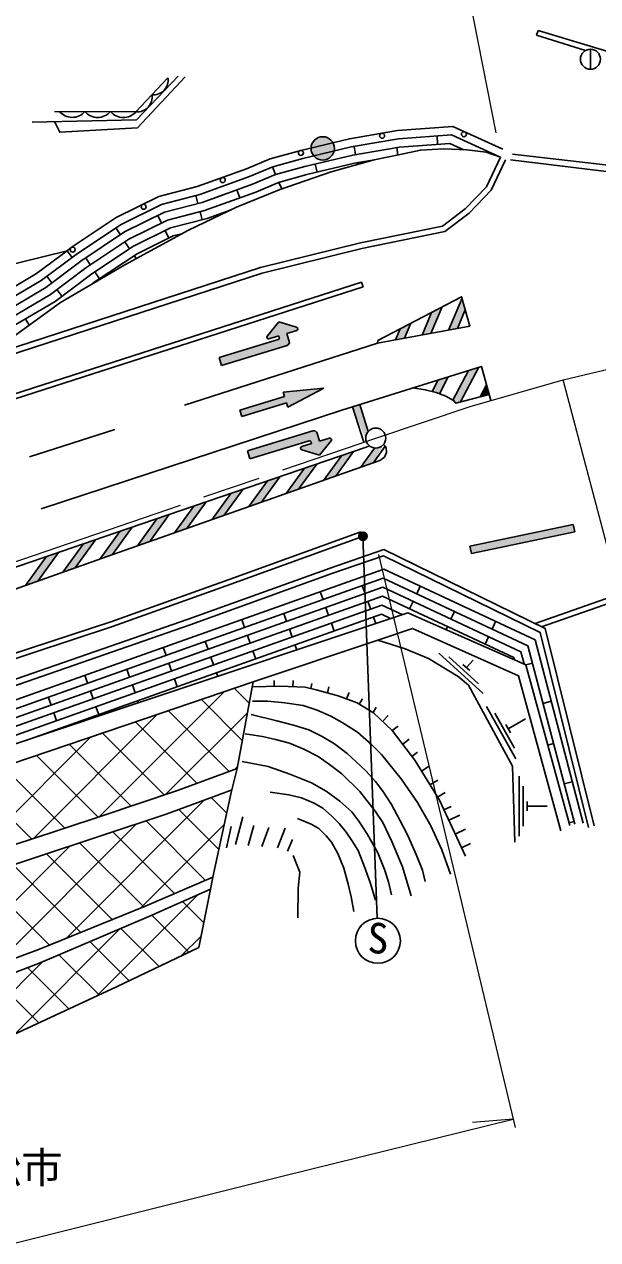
# Model space of a CAD drawing. Units: millimetres at full size, sheet at 1:1000; details may follow other scales. Extents: x 40000 to 680000, y 20000 to 380000.
# Drawn here: x 349537 to 383957, y 246464 to 319392 of the extents above; entities that cross this region are included whole.
import ezdxf
from ezdxf.enums import TextEntityAlignment as Align

# ---------------------------------------------------------------- set-up
doc = ezdxf.new("R2010")
doc.units = ezdxf.units.MM
doc.header["$LTSCALE"] = 1000
doc.linetypes.add('CHAIN', pattern=[18.5, 12, -1.5, 3.5, -1.5])
for name, color, linetype, lineweight in [('M-BGD', 7, 'Continuous', 25), ('M-BGD-EXST', 7, 'Continuous', 25), ('M-BMK', 2, 'CHAIN', 13), ('M-BMK-SRVR', 3, 'Continuous', 25), ('M-STR-HTXT', 7, 'Continuous', 13), ('M-STR-STRC', 7, 'Continuous', 25)]:
    doc.layers.add(name, color=color, linetype=linetype, lineweight=lineweight)
doc.styles.add('ＭＳ ゴシック', font='')
doc.styles.get('ＭＳ ゴシック').set_extended_font_data('MS Gothic')

msp = doc.modelspace()

# ---------------------------------------------------------------- hatches: boundary and pattern name
at = {"layer": 'M-BGD'}
msp.add_hatch(color=256, dxfattribs=at).paths.add_polyline_path([(368149, 311946, 0.41421), (367449, 312646, 0.41421), (366749, 311946, 1)])
at = {"layer": 'M-BGD-EXST'}
msp.add_hatch(color=256, dxfattribs=at).paths.add_polyline_path([(369645, 288559, 0.41421), (369984, 288459, 0.41421), (370084, 288798, 1)])
at = {"layer": 'M-STR-STRC'}
for points in [[(376007, 302257), (375814, 302953), (375004, 301045), (375535, 301144)], [(374616, 302435), (373988, 302107), (373411, 300749), (373942, 300848)], [(365294, 300842), (365887, 301022, 0.74206), (365886, 301214), (364821, 301534), (364116, 300674, 0.74206), (364223, 300515), (364816, 300696), (364845, 300600, -0.41421), (364778, 300475), (361233, 299394), (361379, 298916), (365307, 300114, 0.41388), (365440, 300363)], [(372731, 301450), (372103, 301122), (371819, 300453), (372350, 300552)], [(376812, 298813), (376204, 298623), (375268, 296836), (375301, 296818), (375434, 296657), (375722, 296733)], [(365162, 297052), (362473, 296232), (362589, 295852), (365278, 296672), (365358, 296409), (367513, 297561), (365082, 297315)], [(374989, 298243), (374382, 298053), (374019, 297361), (374256, 297302), (374455, 297223)], [(377277, 297762), (376900, 297041), (377438, 297182)], [(370069, 294368, -0.08262), (370036, 294562, -0.18095), (370184, 294956), (369675, 296581), (369246, 296447)], [(367259, 294380), (367852, 294561, -0.74206), (367958, 294402), (367253, 293542), (366188, 293862, -0.74206), (366188, 294054), (366781, 294234), (366752, 294330, 0.41421), (366627, 294396), (363082, 293316), (362936, 293794), (366863, 294991, -0.41388), (367113, 294859)], [(371094, 294174, -0.25147), (370566, 293966), (369726, 292805), (370470, 293066)], [(369307, 293761), (368568, 293508), (367492, 292020), (368237, 292282)], [(367092, 293003), (366354, 292750), (365258, 291236), (366003, 291497)], [(364877, 292245), (364139, 291992), (363025, 290452), (363769, 290713)], [(362663, 291487), (361925, 291234), (360791, 289667), (361535, 289929)], [(360448, 290729), (359710, 290476), (358557, 288883), (359302, 289144)], [(358234, 289971), (357495, 289718), (356323, 288098), (357068, 288360)], [(356019, 289213), (355281, 288960), (354088, 287312), (354514, 287463), (354834, 287575)], [(382579, 288945), (382485, 289385), (376289, 288072), (376383, 287632)], [(353805, 288455), (353066, 288203), (351847, 286516), (352594, 286782)], [(351590, 287697), (350852, 287445), (349605, 285721), (350352, 285986)]]:
    msp.add_hatch(color=256, dxfattribs=at).paths.add_polyline_path(points)

# ---------------------------------------------------------------- linework, layer by layer
at = {"layer": 'M-BGD'}
for p, q in [((380390, 319025), (380287, 318733)), ((383223, 317816), (380287, 318733)), ((383522, 317896), (383522, 316696)), ((374349, 312192), (374311, 312691)), ((369428, 311571), (369345, 312064)), ((371968, 311545), (371893, 311990)), ((378834, 311595), (389774, 310358)), ((364624, 310372), (364429, 310833)), ((367117, 310521), (367001, 311007)), ((369530, 310971), (369512, 311078)), ((378726, 311260), (389947, 309895)), ((362471, 308980), (362302, 309450)), ((364987, 309512), (364820, 309907)), ((359961, 308632), (359835, 309116)), ((357771, 307463), (357550, 307912)), ((360212, 307665), (360087, 308149)), ((355303, 306760), (355026, 307176)), ((355857, 305928), (355580, 306344)), ((358213, 306566), (357992, 307015)), ((339005, 302554), (352101, 305807)), ((352101, 305807), (352401, 305406)), ((353500, 304957), (353223, 305374)), ((356253, 305334), (356135, 305512)), ((351198, 303880), (350899, 304281)), ((354054, 304125), (353777, 304541)), ((351798, 303080), (351498, 303480)), ((369785, 303924), (369876, 303639)), ((349827, 301345), (349606, 301719)), ((369736, 288938), (369838, 288656)), ((367471, 284870), (367304, 285342)), ((369995, 285235), (369827, 285706)), ((373090, 285217), (373302, 285670)), ((370329, 284292), (370162, 284764)), ((372667, 284311), (372879, 284764)), ((365282, 283564), (365115, 284035)), ((367805, 283928), (367638, 284399)), ((370631, 283442), (370496, 283821)), ((375144, 283706), (375355, 284159)), ((362759, 283199), (362592, 283670)), ((365616, 282621), (365449, 283092)), ((368140, 282985), (367973, 283457)), ((374851, 283079), (374932, 283253)), ((377621, 283101), (377832, 283554)), ((360570, 281892), (360403, 282363)), ((363093, 282257), (362926, 282728)), ((377198, 282195), (377409, 282648)), ((358046, 281528), (357879, 281999)), ((363427, 281314), (363260, 281785)), ((365888, 281856), (365784, 282150)), ((374420, 281660), (377075, 279228)), ((358381, 280585), (358214, 281057)), ((360904, 280950), (360737, 281421)), ((375025, 281432), (376795, 279811)), ((375865, 280987), (376278, 280609)), ((376072, 280798), (376477, 281240)), ((379651, 280962), (380042, 281065)), ((353334, 279856), (353167, 280328)), ((355857, 280221), (355690, 280692)), ((358715, 279643), (358548, 280114)), ((361145, 280270), (361071, 280479)), ((353668, 278914), (353501, 279385)), ((354040, 271839), (361537, 279336)), ((356192, 279278), (356024, 279750)), ((363043, 278656), (362154, 279546)), ((364528, 280022), (364537, 279668)), ((365667, 280013), (365651, 279643)), ((366807, 279840), (366738, 279533)), ((367822, 279630), (367728, 279280)), ((351145, 278550), (350978, 279021)), ((356402, 278685), (356359, 278807)), ((362624, 276424), (360175, 278873)), ((369029, 279304), (368882, 278914)), ((369834, 278912), (369643, 278596)), ((380677, 278647), (381160, 278774)), ((350093, 270543), (357520, 277971)), ((351479, 277607), (351312, 278078)), ((354003, 277972), (353835, 278443)), ((358042, 273190), (362935, 278082)), ((361831, 274565), (358196, 278200)), ((370667, 278414), (370474, 278094)), ((371385, 277926), (371047, 277566)), ((377286, 278465), (379036, 275319)), ((377787, 278057), (378954, 275960)), ((351660, 277099), (351646, 277136)), ((359894, 273851), (356216, 277528)), ((371981, 277275), (371627, 277020)), ((378444, 277370), (378716, 276881)), ((378580, 277125), (379629, 277709)), ((346220, 269322), (353510, 276612)), ((357938, 273154), (354235, 276857)), ((372636, 276490), (372251, 276198)), ((355956, 272485), (352254, 276187)), ((373142, 275717), (372808, 275464)), ((380964, 276137), (381312, 276229)), ((353973, 271817), (350274, 275516)), ((351976, 271161), (348293, 274845)), ((362209, 274705), (362321, 274817)), ((373840, 274869), (373378, 274586)), ((379245, 274277), (379247, 270677)), ((349980, 270506), (346292, 274195)), ((374366, 274042), (373890, 273750)), ((379485, 273678), (379487, 271278)), ((381947, 273811), (382431, 273938)), ((352047, 264542), (360356, 272851)), ((361694, 272050), (360747, 272997)), ((374796, 273301), (374337, 273020)), ((379726, 272758), (379726, 272198)), ((361221, 269872), (358816, 272277)), ((375166, 272461), (374722, 272254)), ((379726, 272478), (380926, 272479)), ((347744, 262891), (356249, 271397)), ((356513, 266357), (361552, 271396)), ((360414, 268027), (356847, 271594)), ((362651, 271829), (362205, 270171)), ((363316, 271321), (362972, 270124)), ((375679, 271940), (375014, 271629)), ((382231, 271483), (382538, 271564)), ((358559, 267230), (354854, 270936)), ((361962, 271258), (361665, 269983)), ((364223, 271195), (363793, 270054)), ((365201, 271156), (364732, 269983)), ((376020, 271096), (375399, 270806)), ((343534, 261333), (352292, 270091)), ((356703, 266434), (352860, 270278)), ((365639, 270484), (365334, 269772)), ((376324, 270233), (375785, 269981)), ((354818, 265668), (350866, 269620)), ((352932, 264902), (348872, 268962)), ((351047, 264136), (346879, 268304)), ((353900, 261093), (359977, 267169)), ((360306, 265483), (359036, 266753)), ((359418, 263720), (357198, 265940)), ((348962, 258805), (355275, 265119)), ((357626, 262860), (355340, 265146)), ((355834, 262001), (353480, 264355)), ((358960, 263500), (360144, 264685)), ((354030, 261153), (351620, 263563)), ((344196, 256692), (350658, 263153)), ((352218, 260313), (349739, 262793)), ((350405, 259474), (347823, 262056))]:
    msp.add_line(p, q, dxfattribs=at)
for points in [[(391018, 319814), (388347, 316615), (380390, 319025)], [(358771, 316278), (356269, 313658), (350019, 313525)], [(359201, 316248), (356328, 313184), (351663, 312918), (351348, 313553)], [(351352, 314161), (356239, 314147), (358149, 316189)], [(352101, 305807), (352355, 305997), (355058, 307798), (357607, 309054), (359918, 309655), (362880, 310722), (364294, 311318), (366131, 311829), (369052, 312521), (371935, 313011), (375263, 313265), (378264, 311905)], [(289590, 283839), (293646, 283883), (297855, 284127), (305553, 285605), (311879, 287182), (315374, 288874), (322207, 290451), (331747, 293093), (339845, 295533), (345703, 300157), (347879, 301861), (350824, 303600), (352932, 305180), (355558, 306930), (357957, 308112), (360214, 308698), (363245, 309790), (364623, 310372), (366381, 310860), (369251, 311541), (372057, 312017), (375084, 312248), (375928, 311866)], [(294842, 284453), (297794, 284624), (305446, 286093), (311708, 287654), (315207, 289348), (322084, 290936), (331608, 293573), (339609, 295985), (345394, 300551), (347597, 302274), (350546, 304016), (352643, 305588), (355308, 307364), (357782, 308583), (360066, 309176), (363063, 310256), (364458, 310845), (366256, 311344), (369151, 312031), (371996, 312514), (375173, 312757), (378058, 311449)], [(286192, 282311), (294596, 282133), (304086, 284016), (312360, 285960), (316661, 286787), (325219, 288643), (334215, 290978), (340060, 292701), (348322, 299795), (363722, 304804), (369728, 306278), (374634, 307278), (376003, 308319), (377275, 309645), (378113, 311417)], [(378113, 311417), (377267, 311715), (376097, 311857), (374724, 311928), (373319, 311847), (372098, 311572), (370534, 311251), (367956, 310532), (364844, 309462), (362274, 308415), (359402, 307035), (355563, 304962), (351719, 302705), (348044, 300064), (345099, 297729), (339771, 293313), (333418, 291240), (323582, 288569), (315675, 286769), (314313, 286336)], [(286261, 281959), (294627, 281782), (304160, 283674), (312433, 285618), (316731, 286444), (325300, 288303), (334308, 290640), (340231, 292386), (348497, 299484), (363818, 304467), (369804, 305937), (374782, 306951), (376237, 308057), (377567, 309444), (378429, 311268)], [(289590, 283339), (293663, 283383), (297917, 283630), (305661, 285116), (312050, 286709), (315542, 288399), (322330, 289967), (331886, 292612), (340080, 295082), (346012, 299764), (348162, 301447), (351102, 303183), (353221, 304772), (355808, 306496), (358132, 307641), (360362, 308220), (363427, 309324), (364788, 309899), (366505, 310376), (369351, 311051), (370560, 311256)], [(289590, 282839), (293680, 282883), (297979, 283133), (305769, 284628), (312222, 286237), (315709, 287925), (322453, 289482), (332025, 292132), (340315, 294631), (346321, 299371), (348444, 301033), (351380, 302767), (353510, 304363), (356058, 306061), (358307, 307170), (360510, 307742), (361964, 308266)], [(353620, 303821), (353799, 303955), (356309, 305627), (358482, 306699), (359054, 306847)], [(295141, 284971), (297732, 285122), (305338, 286582), (311537, 288127), (315040, 289823), (321961, 291421), (331470, 294053), (339374, 296436), (345085, 300944), (347314, 302688), (350268, 304433), (352101, 305807)], [(369876, 303639), (348990, 296916), (340887, 291139), (337692, 289983), (334015, 288822), (324267, 286339), (318044, 284664), (311869, 283343), (305031, 281981), (297909, 280780), (293814, 280149), (290682, 279840), (286161, 279827), (282150, 280013), (275296, 280448), (267297, 281524), (257857, 283067), (253459, 284052), (248718, 285168), (241594, 287111), (223932, 292024), (213191, 295041)], [(369785, 303924), (348854, 297188), (340747, 291407), (337596, 290267), (333933, 289111), (324191, 286629), (317973, 284956), (311809, 283637), (304977, 282276), (297862, 281076), (293777, 280447), (290667, 280140), (286167, 280127), (282166, 280313), (275325, 280746), (267341, 281821), (257914, 283362), (253526, 284344), (248792, 285459), (241674, 287400), (224013, 292313), (213272, 295330)], [(380203, 283437), (385913, 285439), (388444, 285856), (392103, 286828), (391499, 291811)], [(223769, 284255), (232798, 281788), (244831, 278564), (251535, 276941), (261257, 274871), (263886, 274406), (267616, 273845), (271633, 273408), (277466, 273046), (283303, 272747), (294448, 272494), (299911, 272237), (308447, 272017), (312064, 272151), (315302, 272521), (319355, 273250), (326168, 274910), (332393, 276504), (339905, 278642), (347445, 281150), (354732, 283547), (361840, 286079), (369736, 288938)], [(223690, 283966), (232720, 281499), (244757, 278273), (251468, 276649), (261199, 274577), (263838, 274110), (267578, 273547), (271607, 273109), (277449, 272747), (283292, 272447), (294437, 272195), (299900, 271937), (308448, 271717), (312087, 271851), (315345, 272224), (319417, 272956), (326241, 274619), (332471, 276214), (339993, 278355), (347539, 280865), (354829, 283263), (361942, 285797), (369838, 288656)], [(211960, 285384), (239467, 277876), (246154, 276059), (256072, 273870), (262439, 272651), (267169, 271921), (272869, 271297), (277493, 270947), (283288, 270582), (291194, 270369), (300762, 269928), (307816, 269927), (312364, 270155), (316654, 270672), (323887, 272316), (331675, 274354), (341345, 277110), (348266, 279466), (359489, 283365), (368007, 286436), (371090, 287491), (380506, 282899), (383404, 271206)], [(212052, 285722), (239559, 278214), (246238, 276399), (256142, 274213), (262498, 272996), (267215, 272268), (272901, 271645), (277517, 271296), (283304, 270932), (291207, 270718), (300770, 270278), (307807, 270277), (312334, 270504), (316594, 271017), (323804, 272656), (331583, 274691), (341241, 277444), (348152, 279797), (359372, 283695), (367891, 286766), (371114, 287869), (380806, 283142), (383744, 271290)], [(290046, 269659), (299369, 269263), (305923, 269137), (311613, 269318), (315121, 269566), (317703, 269925), (320907, 270587), (323505, 271212), (330760, 273101), (337883, 275141), (347823, 278432), (371112, 286692), (380194, 282452), (383082, 271458)], [(290022, 269160), (299354, 268763), (305926, 268637), (311639, 268818), (315173, 269068), (317788, 269432), (321016, 270099), (323626, 270727), (330891, 272619), (338031, 274663), (347985, 277959), (371086, 286152), (379770, 282098), (382583, 271393)], [(289999, 268660), (299338, 268263), (305929, 268137), (311664, 268319), (315225, 268571), (317874, 268939), (321125, 269611), (323748, 270242), (331023, 272136), (338178, 274185), (348147, 277486), (371060, 285613), (379346, 281744), (379538, 281012)], [(388935, 278408), (388187, 285469), (385960, 285125), (380589, 283248)], [(289976, 268161), (299323, 267763), (305932, 267637), (311690, 267819), (315277, 268073), (317959, 268446), (321235, 269123), (323869, 269757), (331155, 271654), (338326, 273707), (348310, 277013), (371034, 285073), (378922, 281390), (378954, 281270)], [(324120, 269306), (331287, 271172), (338473, 273230), (348472, 276540), (371008, 284533), (372213, 283971)], [(382277, 271313), (379651, 280962), (372563, 284088), (356135, 278595), (344454, 274688), (340031, 273224), (333327, 271572), (330804, 270877), (327710, 270156), (323623, 269188), (321051, 268627), (318224, 268191), (315651, 267848), (312841, 267562), (308978, 267378), (303136, 267265), (299214, 267303), (293134, 267463), (286607, 267649)], [(349574, 276401), (370982, 283994), (371524, 283740)], [(245262, 272452), (252057, 270771), (259163, 269342), (266355, 268136), (270193, 267556), (273210, 267146), (277247, 266891), (282468, 266635), (290059, 266423), (300948, 266405), (306755, 266442), (310968, 266690), (316172, 267020), (321821, 267882), (329807, 269668), (335574, 271137), (342148, 272882), (347535, 274588), (356750, 277709), (363282, 279929), (370766, 282448), (372830, 283145), (379205, 280291), (381747, 271006)], [(378989, 270317), (378833, 274880), (376192, 279744), (375574, 280264), (373803, 281338), (372406, 281914), (370766, 282448)], [(363282, 279929), (362307, 274741), (361964, 273292), (360862, 268220), (360696, 267405), (360005, 264002), (355075, 261636), (348313, 258505), (345269, 257084), (341305, 255633), (336522, 253874), (332149, 252269), (326372, 250840), (322077, 249782), (322109, 251495), (313677, 250524), (311408, 251509)], [(376023, 269472), (374453, 272831), (372975, 275245), (371627, 277020), (370504, 278076), (369510, 278676), (368378, 279104), (367066, 279459), (366392, 279611), (364871, 279677), (363227, 279633)], [(375122, 268404), (374594, 269853), (373932, 271303), (373144, 272689), (372152, 274116), (370978, 275584), (370372, 276185), (369546, 276910), (368626, 277492), (367943, 277874), (367113, 278229), (366276, 278515), (365173, 278683), (364153, 278785), (363239, 278785)], [(363163, 277981), (364704, 277596), (365687, 277333), (366610, 277049), (367421, 276654), (368161, 276208), (368921, 275630), (369448, 275164), (370046, 274607), (370613, 273956), (371061, 273387), (371588, 272570), (372085, 271639), (372544, 270766), (373063, 269585), (373439, 268628), (373609, 267957)], [(372750, 267090), (372231, 268838), (371606, 270357), (371068, 271503), (370608, 272170), (369681, 273364), (368594, 274420), (367854, 274987), (367169, 275462), (366320, 275906), (365458, 276248), (364619, 276483), (363827, 276660), (362794, 276825)], [(362606, 275161), (364171, 274865), (365479, 274393), (366771, 273869), (367664, 273375), (368469, 272784), (369200, 272135), (369617, 271581), (370132, 270786), (370749, 269674), (371159, 268670), (371393, 267944), (371586, 267161)], [(362307, 274741), (358743, 273426), (354152, 271876), (349720, 270421), (344885, 268903), (339432, 267299), (333168, 265523), (327129, 263983), (322527, 262938), (319235, 262275), (314054, 261442), (308959, 260738), (302893, 260314), (297944, 260375), (288702, 260735), (278867, 261298), (273376, 261780), (268808, 262321), (266222, 262650)], [(269033, 261415), (273465, 260937), (279221, 260519), (285080, 260095), (296132, 259424), (300865, 259264), (305692, 259308), (309654, 259651), (317567, 261090), (323908, 262298), (334107, 264761), (346207, 268083), (358059, 271994), (362006, 273467)], [(364288, 273311), (365425, 273161), (366186, 272977), (366939, 272659), (367449, 272350), (367976, 271899), (368436, 271431), (368853, 270908), (369191, 270420), (369585, 269810), (369960, 268835), (370298, 267906), (370627, 266828)], [(365944, 271731), (366762, 271407), (367220, 271142), (367653, 270697), (367978, 270311), (368367, 269639), (368717, 268759), (368977, 267801), (369149, 267041), (369327, 266161)], [(365671, 269516), (366085, 268522), (365967, 267558), (365947, 265786)], [(306690, 252153), (310702, 252534), (314511, 253160), (319065, 254038), (324226, 255276), (328365, 256310), (332962, 257732), (341502, 260581), (350441, 263890), (356756, 266456), (360862, 268220)], [(308824, 251204), (311408, 251509), (314757, 252015), (319457, 252924), (324469, 254183), (328824, 255377), (333295, 256778), (341774, 259729), (350491, 263082), (357007, 265856), (360715, 267495)]]:
    msp.add_lwpolyline(points, dxfattribs=at)
for centre, radius in [((383522, 317296), 600), ((375927, 312799), 150), ((367449, 311946), 700), ((371015, 312703), 150), ((366137, 311675), 150), ((361449, 310047), 150), ((356704, 308442), 150), ((352441, 305874), 150)]:
    msp.add_circle(centre, radius, dxfattribs=at)
for centre, radius, start, end in [((357297, 316029), 868, 263.222, 10.60977), ((356341, 315008), 868, 263.222, 10.60977), ((352410, 314818), 1011, 220.56386, 319.08907), ((353942, 314813), 1011, 220.56386, 319.08907), ((355475, 314809), 1011, 220.56386, 319.08907)]:
    msp.add_arc(centre, radius, start, end, dxfattribs=at)
at = {"layer": 'M-BGD-EXST'}
msp.add_line((369864, 288678), (370712, 265747), dxfattribs=at)
for centre, radius in [((369864, 288678), 250), ((370761, 264398), 1350)]:
    msp.add_circle(centre, radius, dxfattribs=at)
at = {"layer": 'M-BMK'}
msp.add_lwpolyline([(208664, 292116), (232746, 285854), (250275, 281032), (259752, 278784), (265391, 277565), (270362, 276944), (273625, 276672), (281970, 276194), (289651, 275939), (297398, 276150), (308099, 277241), (317345, 278664), (318804, 278989), (325899, 280569), (335884, 283004), (347551, 286662), (370636, 294562), (376304, 296456), (381887, 298055), (389290, 299842)], dxfattribs=at)
at = {"layer": 'M-BMK-SRVR'}
msp.add_circle((370636, 294562), 600, dxfattribs=at)
at = {"layer": 'M-STR-HTXT'}
for p, q in [((377865, 312880), (371825, 343554)), ((390758, 264458), (381887, 298055)), ((370801, 287586), (379010, 253200)), ((378890, 253706), (376444, 253495))]:
    msp.add_line(p, q, dxfattribs=at)
msp.add_lwpolyline([(102255, 237383), (111264, 242406), (120525, 245887), (128680, 248220), (133983, 249271), (139620, 250104), (145251, 250604), (152955, 250770), (158720, 250420), (170144, 249320), (196155, 246809), (232398, 242352), (257377, 240457), (269960, 239596), (295949, 239391), (306104, 239340), (314665, 239744), (322443, 240573), (331622, 242076), (345324, 245362), (365024, 250267), (378890, 253706)], dxfattribs=at)
at = {"layer": 'M-STR-STRC'}
for p, q in [((375814, 302953), (375004, 301045)), ((373988, 302107), (373411, 300749)), ((374616, 302435), (373942, 300848)), ((376007, 302257), (375535, 301144)), ((364116, 300674), (364821, 301534)), ((364821, 301534), (365886, 301214)), ((372731, 301450), (372350, 300552)), ((361233, 299394), (364778, 300475)), ((364816, 300696), (364223, 300515)), ((364845, 300600), (364816, 300696)), ((365887, 301022), (365294, 300842)), ((365440, 300363), (365294, 300842)), ((372103, 301122), (371819, 300453)), ((361379, 298916), (365307, 300114)), ((361379, 298916), (361233, 299394)), ((376204, 298623), (375268, 296836)), ((376812, 298813), (375722, 296733)), ((365082, 297315), (367513, 297561)), ((367513, 297561), (365358, 296409)), ((374382, 298053), (374019, 297361)), ((374989, 298243), (374455, 297223)), ((377277, 297762), (376900, 297041)), ((362473, 296232), (365162, 297052)), ((365082, 297315), (365162, 297052)), ((362589, 295852), (362473, 296232)), ((362589, 295852), (365278, 296672)), ((365278, 296672), (365358, 296409)), ((369913, 294314), (369246, 296447)), ((370184, 294956), (369675, 296581)), ((349854, 293443), (354966, 295082)), ((362936, 293794), (366863, 294991)), ((367113, 294859), (367259, 294380)), ((363082, 293316), (366627, 294396)), ((366781, 294234), (366188, 294054)), ((366752, 294330), (366781, 294234)), ((367253, 293542), (367958, 294402)), ((367852, 294561), (367259, 294380)), ((370566, 293966), (369726, 292805)), ((371205, 294082), (370470, 293066)), ((362936, 293794), (363082, 293316)), ((366188, 293862), (367253, 293542)), ((368568, 293508), (367492, 292020)), ((369307, 293761), (368237, 292282)), ((366354, 292750), (365258, 291236)), ((367092, 293003), (366003, 291497)), ((364139, 291992), (363025, 290452)), ((364877, 292245), (363769, 290713)), ((361925, 291234), (360791, 289667)), ((362663, 291487), (361535, 289929)), ((359710, 290476), (358557, 288883)), ((360448, 290729), (359302, 289144)), ((357495, 289718), (356323, 288098)), ((358234, 289971), (357068, 288360)), ((355281, 288960), (354088, 287312)), ((356019, 289213), (354834, 287575)), ((376289, 288072), (382485, 289385)), ((376383, 287632), (382579, 288945)), ((382485, 289385), (382579, 288945)), ((353066, 288203), (351847, 286516)), ((353805, 288455), (352594, 286782)), ((376289, 288072), (376383, 287632)), ((350852, 287445), (349605, 285721)), ((351590, 287697), (350352, 285986))]:
    msp.add_line(p, q, dxfattribs=at)
for points in [[(359155, 296537), (370729, 300250), (376279, 301282), (375788, 303047), (370751, 300415), (370729, 300250)], [(350547, 290309), (368592, 296243), (376972, 298863), (377541, 296811)], [(372855, 297576), (373605, 297465), (374256, 297302), (374833, 297073), (375301, 296818), (375434, 296657), (377438, 297182)], [(288357, 275414), (289236, 275168), (292313, 274850), (297259, 274801), (305780, 275103), (312152, 275481), (316008, 275869), (324299, 277550), (332143, 279733), (340911, 282636), (354514, 287463), (370878, 293209), (371161, 293426), (371278, 293696), (371255, 293972), (371203, 294088), (371094, 294174)], [(288357, 275414), (290861, 275755), (294917, 276282), (299029, 276907), (304195, 277803), (312853, 279498), (319229, 281162), (326187, 282276), (336289, 283619), (341675, 284304), (355017, 288870), (370052, 294016), (370267, 294089)]]:
    msp.add_lwpolyline(points, dxfattribs=at)
for centre, radius, start, end in [((365857, 301118), 100, 286.95792, 73.26785), ((364194, 300611), 100, 140.64799, 286.95792), ((364749, 300571), 100, 286.95792, 16.95792), ((365248, 300305), 200, 286.95792, 16.89357), ((366922, 294800), 200, 17.02227, 106.95792), ((366217, 293958), 100, 106.95792, 253.26785), ((366656, 294301), 100, 16.95792, 106.95792), ((367881, 294465), 100, 320.64799, 106.95792)]:
    msp.add_arc(centre, radius, start, end, dxfattribs=at)

# ---------------------------------------------------------------- texts
at = {"layer": 'M-BGD-EXST', "style": 'ＭＳ ゴシック'}
msp.add_text('S', height=1833, rotation=358.508, dxfattribs=at).set_placement((370106, 263106), align=Align.BOTTOM_LEFT)
msp.add_text('下松市', height=1833, dxfattribs=at).set_placement((348102, 250788), align=Align.MIDDLE_CENTER)

doc.saveas('drawing.dxf')
